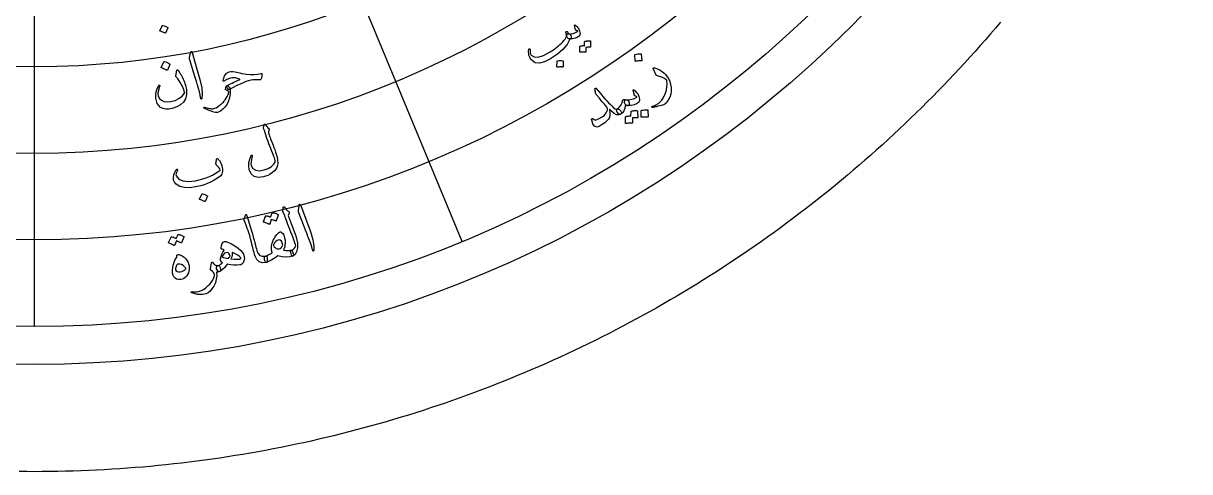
# Model space of a CAD drawing. Header units: millimetres. Extents: x -65 to 65, y -65 to 84.
# Drawn here: x -0.6 to 59.5, y -65 to -41.9 of the extents above; entities that cross this region are included whole.
import ezdxf

# ---------------------------------------------------------------- set-up
doc = ezdxf.new("R2010")
doc.units = ezdxf.units.MM
for name, color, linetype in [('CUT_OUTER', 1, 'Continuous'), ('ENGRAVE', 7, 'Continuous'), ('ENGRAVE_FINE', 8, 'Continuous'), ('GUIDE', 3, 'Continuous'), ('TEXT', 5, 'Continuous')]:
    doc.layers.add(name, color=color, linetype=linetype)

msp = doc.modelspace()

# ---------------------------------------------------------------- linework, layer by layer
at = {"layer": 'CUT_OUTER'}
msp.add_lwpolyline([(49.7359, -41.8491), (49.4782, -42.1534), (49.2186, -42.4562), (48.9571, -42.7574), (48.6939, -43.057), (48.4288, -43.355), (48.1618, -43.6513), (47.8931, -43.946), (47.6225, -44.2391), (47.3502, -44.5304), (47.0761, -44.8201), (46.8002, -45.1081), (46.5225, -45.3945), (46.2431, -45.6791), (45.9619, -45.9619), (45.6791, -46.2431), (45.3945, -46.5225), (45.1081, -46.8002), (44.8201, -47.0761), (44.5304, -47.3502), (44.2391, -47.6225), (43.946, -47.8931), (43.6513, -48.1618), (43.355, -48.4288), (43.057, -48.6939), (42.7574, -48.9571), (42.4562, -49.2186), (42.1534, -49.4782), (41.8491, -49.7359), (41.5431, -49.9917), (41.2356, -50.2457), (40.9265, -50.4978), (40.6159, -50.7479), (40.3037, -50.9962), (39.9901, -51.2425), (39.6749, -51.4869), (39.3582, -51.7294), (39.0401, -51.9699), (38.7205, -52.2085), (38.3994, -52.4451), (38.0769, -52.6797), (37.7529, -52.9124), (37.4275, -53.143), (37.1007, -53.3717), (36.7726, -53.5983), (36.443, -53.8229), (36.1121, -54.0455), (35.7798, -54.2661), (35.4461, -54.4846), (35.1111, -54.7011), (34.7748, -54.9155), (34.4372, -55.1278), (34.0983, -55.3381), (33.7581, -55.5463), (33.4167, -55.7524), (33.074, -55.9564), (32.73, -56.1582), (32.3848, -56.358), (32.0384, -56.5557), (31.6908, -56.7512), (31.3419, -56.9446), (30.9919, -57.1358), (30.6408, -57.3249), (30.2885, -57.5118), (29.935, -57.6966), (29.5804, -57.8792), (29.2247, -58.0596), (28.8679, -58.2378), (28.5101, -58.4138), (28.1511, -58.5877), (27.7911, -58.7593), (27.43, -58.9287), (27.0679, -59.0959), (26.7048, -59.2609), (26.3407, -59.4236), (25.9756, -59.5841), (25.6095, -59.7424), (25.2424, -59.8984), (24.8744, -60.0522), (24.5055, -60.2037), (24.1356, -60.3529), (23.7648, -60.4999), (23.3932, -60.6445), (23.0206, -60.7869), (22.6472, -60.927), (22.2729, -61.0648), (21.8978, -61.2004), (21.5219, -61.3336), (21.1452, -61.4645), (20.7676, -61.5931), (20.3893, -61.7193), (20.0102, -61.8433), (19.6304, -61.9649), (19.2498, -62.0842), (18.8685, -62.2011), (18.4865, -62.3157), (18.1038, -62.428), (17.7204, -62.5379), (17.3363, -62.6454), (16.9516, -62.7506), (16.5663, -62.8535), (16.1803, -62.9539), (15.7937, -63.052), (15.4065, -63.1478), (15.0188, -63.2411), (14.6305, -63.3321), (14.2416, -63.4206), (13.8522, -63.5068), (13.4622, -63.5906), (13.0718, -63.672), (12.6809, -63.751), (12.2895, -63.8277), (11.8976, -63.9019), (11.5053, -63.9737), (11.1125, -64.043), (10.7194, -64.11), (10.3258, -64.1746), (9.9318, -64.2367), (9.5375, -64.2965), (9.1428, -64.3538), (8.7477, -64.4087), (8.3524, -64.4611), (7.9567, -64.5112), (7.5607, -64.5588), (7.1644, -64.604), (6.7679, -64.6467), (6.3711, -64.687), (5.9741, -64.7249), (5.5768, -64.7603), (5.1794, -64.7933), (4.7817, -64.8239), (4.3839, -64.852), (3.9858, -64.8777), (3.5877, -64.9009), (3.1894, -64.9217), (2.791, -64.9401), (2.3925, -64.956), (1.9939, -64.9694), (1.5952, -64.9804), (1.1964, -64.989), (0.7976, -64.9951), (0.3988, -64.9988), (0, -65), (-0.3988, -64.9988), (-0.7976, -64.9951)], dxfattribs=at)
at = {"layer": 'ENGRAVE'}
for radius in [57.525, 48.6086]:
    msp.add_circle((0, 0), radius, dxfattribs=at)
at = {"layer": 'ENGRAVE_FINE'}
for points in [[(18.6017, -44.9085), (15.1896, -36.6709)], [(0, -48.6086), (0, -39.6922)], [(22.0139, -53.1462), (18.6017, -44.9085)], [(0, -57.525), (0, -48.6086)]]:
    msp.add_lwpolyline(points, dxfattribs=at)
for radius in [53.0668, 44.1504]:
    msp.add_circle((0, 0), radius, dxfattribs=at)
at = {"layer": 'GUIDE'}
msp.add_circle((0, 0), 59.475, dxfattribs=at)
at = {"layer": 'TEXT'}
for points in [[(6.5759, -42.0338), (6.5793, -42.0292), (6.5847, -42.0259), (6.5919, -42.0239), (6.601, -42.0233), (6.6684, -42.0384), (6.7331, -42.0594), (6.7951, -42.0866), (6.8543, -42.1198), (6.8605, -42.1253), (6.8638, -42.1313), (6.8642, -42.1378), (6.8618, -42.1447), (6.7463, -42.4113), (6.7415, -42.418), (6.7343, -42.4205), (6.7248, -42.419), (6.7129, -42.4133), (6.7026, -42.4084), (6.6865, -42.4012), (6.6645, -42.3916), (6.6367, -42.3797), (6.6027, -42.3654), (6.562, -42.3489), (6.5147, -42.3301), (6.4608, -42.3091), (6.4535, -42.3053), (6.4495, -42.301), (6.4487, -42.2962), (6.4513, -42.291)], [(27.538, -42.7164), (27.4903, -42.7076), (27.4524, -42.6825), (27.4243, -42.6409), (27.4059, -42.5831), (27.4061, -42.5204), (27.4151, -42.4766), (27.4328, -42.4515), (27.4593, -42.4452), (27.6045, -42.4462), (27.7369, -42.4269), (27.8564, -42.3874), (27.9627, -42.3277), (27.9658, -42.3247), (27.967, -42.321), (27.9663, -42.3167), (27.9637, -42.3116), (27.9553, -42.3044), (27.9389, -42.2962), (27.9146, -42.2869), (27.8823, -42.2766), (27.8745, -42.2721), (27.868, -42.2667), (27.8629, -42.2604), (27.8592, -42.2532), (27.8013, -42.0251), (27.7997, -42.016), (27.8, -42.0085), (27.8024, -42.0026), (27.8068, -41.9983), (27.8124, -41.9958), (27.8184, -41.9954), (27.8249, -41.9972), (27.8318, -42.001), (27.8919, -42.0479), (27.9437, -42.0998), (27.9873, -42.1566), (28.0225, -42.2185), (28.0582, -42.3009), (28.08, -42.3727), (28.0879, -42.4339), (28.0818, -42.4845), (28.0727, -42.5161), (28.0622, -42.5419), (28.0502, -42.5619), (28.0368, -42.576), (27.9469, -42.6379), (27.8337, -42.6821), (27.6973, -42.7083), (27.538, -42.7164)], [(27.4798, -42.4472), (27.4833, -42.4468), (27.4867, -42.4466), (27.4898, -42.4465), (27.4928, -42.4465), (27.4959, -42.4466), (27.4994, -42.447), (27.5033, -42.4476), (27.5076, -42.4484), (27.5461, -42.4599), (27.5784, -42.4908), (27.6045, -42.541), (27.6244, -42.6107), (27.6307, -42.6567), (27.6282, -42.6898), (27.6168, -42.7099), (27.5964, -42.7171), (27.5848, -42.7186), (27.5761, -42.7215), (27.5703, -42.726), (27.5674, -42.732), (27.4207, -42.9978), (27.2051, -43.255), (26.9203, -43.5024), (26.5664, -43.7387), (26.257, -43.8914), (25.9946, -43.9575), (25.7801, -43.938), (25.614, -43.8337), (25.5605, -43.7698), (25.5165, -43.7004), (25.4819, -43.6255), (25.4566, -43.5451), (25.442, -43.4695), (25.4355, -43.396), (25.4373, -43.3247), (25.4472, -43.2556), (25.4508, -43.2456), (25.456, -43.2374), (25.4627, -43.2311), (25.471, -43.2266), (25.4806, -43.2254), (25.4894, -43.2261), (25.4974, -43.2286), (25.5046, -43.233), (25.5098, -43.2383), (25.5135, -43.2465), (25.5155, -43.2574), (25.5159, -43.2712), (25.5105, -43.3538), (25.5181, -43.4269), (25.5386, -43.4905), (25.5722, -43.5446), (25.7193, -43.6431), (25.9316, -43.6503), (26.209, -43.5652), (26.5502, -43.3864), (26.6394, -43.3298), (26.7265, -43.2704), (26.8117, -43.2082), (26.8948, -43.1433), (26.9754, -43.0758), (27.0529, -43.0062), (27.1274, -42.9346), (27.1987, -42.8608), (27.2656, -42.7858), (27.3176, -42.7201), (27.3549, -42.6637), (27.3774, -42.6167), (27.384, -42.5953), (27.3876, -42.5719), (27.3882, -42.5466), (27.3859, -42.5193), (27.3814, -42.4901), (27.3754, -42.459), (27.3679, -42.426), (27.359, -42.3911), (27.357, -42.3799), (27.358, -42.3687), (27.3618, -42.3576), (27.3686, -42.3465), (27.3774, -42.3372), (27.3876, -42.3314), (27.399, -42.329), (27.4117, -42.3301), (27.4244, -42.3349), (27.4357, -42.3434), (27.4456, -42.3557), (27.4541, -42.3718)], [(28.3242, -42.8572), (28.3254, -42.8516), (28.3289, -42.8464), (28.3346, -42.8416), (28.3426, -42.8373), (28.3761, -42.8294), (28.4094, -42.823), (28.4426, -42.8181), (28.4755, -42.8149), (28.5086, -42.8132), (28.542, -42.8131), (28.5759, -42.8148), (28.6101, -42.8181), (28.6181, -42.8207), (28.6239, -42.8253), (28.6275, -42.8319), (28.629, -42.8403), (28.6328, -43.132), (28.6309, -43.137), (28.6256, -43.1406), (28.6167, -43.1426), (28.6044, -43.1431), (28.5951, -43.1421), (28.5807, -43.1418), (28.5614, -43.1422), (28.5371, -43.1432), (28.5074, -43.1448), (28.4722, -43.147), (28.4314, -43.1496), (28.385, -43.1528), (28.3842, -43.3807), (28.3825, -43.3887), (28.3771, -43.394), (28.3678, -43.3964), (28.3547, -43.3961), (28.3434, -43.3958), (28.3258, -43.3958), (28.3019, -43.3959), (28.2718, -43.3963), (28.2351, -43.3972), (28.1914, -43.3987), (28.1408, -43.4008), (28.0832, -43.4036), (28.0763, -43.4023), (28.0717, -43.3995), (28.0696, -43.3951), (28.0699, -43.3891), (28.0774, -43.1039), (28.0786, -43.0983), (28.0821, -43.0931), (28.0879, -43.0884), (28.0959, -43.0842), (28.1237, -43.0765), (28.1517, -43.0704), (28.1797, -43.0659), (28.2078, -43.063), (28.2359, -43.0616), (28.2638, -43.0614), (28.2916, -43.0625), (28.3193, -43.0649)], [(8.0285, -43.444), (8.0491, -43.3721), (8.0711, -43.344), (8.0946, -43.3599), (8.1197, -43.4197), (8.3633, -44.2774), (8.5128, -44.8037), (8.605, -45.2293), (8.6387, -45.5545), (8.6133, -45.7792), (8.6046, -45.7988), (8.5957, -45.8101), (8.5867, -45.8132), (8.5776, -45.808), (8.5693, -45.7987), (8.5622, -45.786), (8.5564, -45.7698), (8.5518, -45.7502), (8.5229, -45.5959), (8.4852, -45.4336), (8.4386, -45.2632), (8.3832, -45.0848), (8.3697, -45.038), (8.3318, -44.9119), (8.2698, -44.7064), (8.1838, -44.4215), (7.9889, -43.7903), (7.9809, -43.7563), (7.9769, -43.7243), (7.9768, -43.6944), (7.9806, -43.6666)], [(26.9118, -43.8638), (26.9132, -43.8582), (26.9168, -43.8531), (26.9227, -43.8486), (26.9308, -43.8445), (26.9986, -43.8326), (27.0662, -43.8274), (27.1336, -43.8288), (27.2009, -43.8368), (27.2087, -43.8396), (27.214, -43.8439), (27.2169, -43.8497), (27.2173, -43.857), (27.2139, -44.147), (27.212, -44.155), (27.2064, -44.1601), (27.197, -44.1623), (27.1839, -44.1616), (27.1726, -44.161), (27.155, -44.1605), (27.1312, -44.16), (27.101, -44.1596), (27.0643, -44.1595), (27.0206, -44.1598), (26.9699, -44.1606), (26.9123, -44.1618), (26.9041, -44.1611), (26.8988, -44.1587), (26.8963, -44.1546), (26.8966, -44.1487)], [(30.9058, -43.5304), (30.9067, -43.5241), (30.9102, -43.5183), (30.9161, -43.513), (30.9246, -43.5081), (30.997, -43.4916), (31.0699, -43.4825), (31.1432, -43.4807), (31.2171, -43.4862), (31.2258, -43.4889), (31.232, -43.4934), (31.2357, -43.4996), (31.2369, -43.5077), (31.2616, -43.8287), (31.2603, -43.8377), (31.2547, -43.8436), (31.2448, -43.8466), (31.2305, -43.8464), (31.2181, -43.8463), (31.199, -43.8466), (31.173, -43.8473), (31.1402, -43.8484), (31.1003, -43.85), (31.0529, -43.8526), (30.9979, -43.8559), (30.9355, -43.8601), (30.9265, -43.8598), (30.9205, -43.8574), (30.9174, -43.8529), (30.9171, -43.8464)], [(7.3881, -44.3293), (7.4274, -44.3847), (7.4665, -44.4429), (7.5052, -44.5039), (7.5435, -44.5678), (7.5811, -44.6349), (7.6177, -44.7059), (7.6532, -44.7807), (7.6876, -44.8594), (7.7191, -44.9382), (7.7466, -45.017), (7.77, -45.0958), (7.7893, -45.1747), (7.8045, -45.2538), (7.8157, -45.3333), (7.8228, -45.4133), (7.8258, -45.4938), (7.8225, -45.5794), (7.8118, -45.6599), (7.7935, -45.7351), (7.7678, -45.8052), (7.6676, -45.9716), (7.5213, -46.1098), (7.329, -46.2194), (7.0908, -46.2999), (6.9143, -46.3309), (6.7555, -46.3308), (6.6148, -46.2996), (6.4925, -46.2375), (6.3949, -46.1492), (6.3213, -46.04), (6.2714, -45.9101), (6.2451, -45.7596), (6.2437, -45.5966), (6.2658, -45.4367), (6.3113, -45.2799), (6.38, -45.1262), (6.3917, -45.108), (6.404, -45.0971), (6.4169, -45.0935), (6.4303, -45.097), (6.4437, -45.1066), (6.4493, -45.1218), (6.4471, -45.1427), (6.437, -45.1693), (6.3738, -45.3597), (6.3523, -45.5262), (6.3731, -45.669), (6.4367, -45.7879), (6.5352, -45.8765), (6.6648, -45.9311), (6.8254, -45.9514), (7.0168, -45.9373), (7.2417, -45.8796), (7.4354, -45.7878), (7.5975, -45.6623), (7.7277, -45.5033), (7.73, -45.498), (7.7311, -45.4907), (7.7309, -45.4813), (7.7294, -45.4699), (7.709, -45.3812), (7.6724, -45.2801), (7.6194, -45.1667), (7.5505, -45.0407), (7.513, -44.9777), (7.4773, -44.9192), (7.4433, -44.8653), (7.411, -44.8159), (7.3803, -44.7713), (7.3509, -44.7317), (7.3228, -44.6972), (7.296, -44.6677), (7.2831, -44.6521), (7.2748, -44.6372), (7.2711, -44.6229), (7.272, -44.6092), (7.3338, -44.3273), (7.3411, -44.3102), (7.3526, -44.3049), (7.3682, -44.3112), (7.3881, -44.3293)], [(6.6587, -43.8949), (6.6624, -43.8898), (6.668, -43.8862), (6.6757, -43.8841), (6.6853, -43.8835), (6.757, -43.9014), (6.8258, -43.9261), (6.8917, -43.9575), (6.9548, -43.9958), (6.9614, -44.0021), (6.9649, -44.0088), (6.9654, -44.0161), (6.9628, -44.0238), (6.8416, -44.3216), (6.8364, -44.329), (6.8288, -44.3318), (6.8187, -44.3299), (6.806, -44.3234), (6.7951, -44.3177), (6.7779, -44.3093), (6.7546, -44.2982), (6.725, -44.2844), (6.6887, -44.2679), (6.6455, -44.2488), (6.5951, -44.227), (6.5378, -44.2025), (6.53, -44.1982), (6.5258, -44.1933), (6.525, -44.1879), (6.5277, -44.1821)], [(11.7066, -44.5181), (11.7058, -44.5537), (11.7036, -44.5891), (11.7, -44.6245), (11.6949, -44.6598), (11.688, -44.6948), (11.6792, -44.7295), (11.6683, -44.7637), (11.6554, -44.7974), (11.6497, -44.8081), (11.6411, -44.8152), (11.6298, -44.8188), (11.6157, -44.819), (11.5849, -44.8174), (11.55, -44.8163), (11.511, -44.8158), (11.4679, -44.8159), (11.4208, -44.8169), (11.3699, -44.8194), (11.3151, -44.8232), (11.2565, -44.8284), (11.1425, -44.8437), (11.0181, -44.8726), (10.8831, -44.9149), (10.7374, -44.9704), (10.5806, -45.039), (10.4122, -45.1203), (10.232, -45.2142), (10.0398, -45.3206), (10.0213, -45.3263), (9.9979, -45.3178), (9.9695, -45.2951), (9.9361, -45.2581), (9.9066, -45.2198), (9.8857, -45.1903), (9.8732, -45.1696), (9.8692, -45.1578), (9.8715, -45.1489), (9.875, -45.1417), (9.8799, -45.136), (9.8859, -45.1318), (9.9871, -45.0793), (10.0831, -45.0302), (10.1739, -44.9845), (10.2596, -44.9424), (10.3403, -44.9043), (10.4161, -44.8706), (10.487, -44.8414), (10.5532, -44.8167), (10.5662, -44.8104), (10.5706, -44.8033), (10.5664, -44.7954), (10.5536, -44.7868), (10.4987, -44.7647), (10.4459, -44.7465), (10.3952, -44.7321), (10.3466, -44.7216), (10.3, -44.7151), (10.2549, -44.7125), (10.2115, -44.714), (10.1697, -44.7194), (10.0828, -44.7412), (9.9825, -44.7774), (9.8685, -44.8279), (9.7408, -44.8927), (9.7363, -44.8965), (9.7318, -44.8984), (9.7274, -44.8984), (9.7231, -44.8966), (9.7194, -44.8934), (9.7169, -44.8895), (9.7157, -44.8849), (9.7157, -44.8796), (9.7348, -44.7735), (9.7567, -44.6853), (9.7815, -44.6149), (9.8091, -44.5625), (9.8444, -44.5217), (9.8911, -44.4831), (9.9492, -44.4465), (10.0187, -44.4118), (10.1029, -44.3883), (10.2052, -44.3851), (10.3256, -44.4022), (10.4643, -44.4392), (10.5668, -44.4692), (10.6739, -44.4946), (10.7858, -44.5154), (10.9023, -44.5316), (11.1144, -44.5461), (11.3114, -44.5444), (11.4929, -44.5267), (11.6587, -44.4932), (11.6802, -44.4899), (11.6953, -44.493), (11.7041, -44.5024), (11.7066, -44.5181)], [(31.8571, -44.2357), (31.8549, -44.2292), (31.8539, -44.2235), (31.854, -44.2187), (31.8553, -44.2147), (31.863, -44.208), (31.8756, -44.2045), (31.8933, -44.204), (31.916, -44.2066), (32.0154, -44.2318), (32.1148, -44.2719), (32.2141, -44.3272), (32.3134, -44.3975), (32.4111, -44.4799), (32.4982, -44.5678), (32.5747, -44.6611), (32.6406, -44.76), (32.7064, -44.9054), (32.7511, -45.0583), (32.7747, -45.2186), (32.777, -45.3864), (32.7558, -45.555), (32.707, -45.7145), (32.6306, -45.865), (32.5266, -46.0063), (32.4955, -46.0396), (32.4604, -46.0674), (32.4214, -46.0896), (32.3785, -46.1062), (32.2741, -46.1366), (32.1794, -46.1631), (32.0942, -46.1858), (32.0187, -46.2047), (31.9531, -46.2197), (31.8974, -46.2308), (31.8518, -46.2379), (31.8161, -46.2411), (31.8077, -46.2403), (31.8008, -46.2385), (31.7954, -46.2356), (31.7916, -46.2316), (31.7882, -46.2254), (31.7862, -46.2188), (31.7856, -46.2118), (31.7864, -46.2044), (31.7891, -46.1973), (31.7942, -46.1913), (31.8018, -46.1864), (31.8118, -46.1825), (31.8735, -46.1602), (31.9312, -46.137), (31.9849, -46.1128), (32.0347, -46.0878), (32.0809, -46.0616), (32.1238, -46.034), (32.1635, -46.005), (32.2, -45.9747), (32.2344, -45.9416), (32.2679, -45.9043), (32.3004, -45.863), (32.332, -45.8176), (32.3625, -45.7679), (32.3918, -45.7137), (32.4198, -45.6551), (32.4466, -45.592), (32.5127, -45.4029), (32.5531, -45.2194), (32.5679, -45.0417), (32.5575, -44.8697), (32.5554, -44.8567), (32.55, -44.8438), (32.5413, -44.8311), (32.5293, -44.8185), (32.4385, -44.7587), (32.3235, -44.7025), (32.1843, -44.6496), (32.021, -44.5999), (32.0123, -44.5956), (32.0056, -44.5909), (32.0009, -44.5859), (31.9982, -44.5806)], [(9.872, -45.1534), (9.8811, -45.1373), (9.8947, -45.129), (9.9127, -45.1285), (9.9353, -45.1358), (9.963, -45.1499), (9.9882, -45.1678), (10.0109, -45.1894), (10.0313, -45.2148), (10.048, -45.2415), (10.0605, -45.2705), (10.0689, -45.3019), (10.0731, -45.3355), (10.0709, -45.5357), (10.0442, -45.7251), (9.9928, -45.9035), (9.9165, -46.0709), (9.8185, -46.219), (9.7022, -46.3396), (9.5676, -46.4326), (9.415, -46.4977), (9.3737, -46.5026), (9.3146, -46.4967), (9.2376, -46.4799), (9.1428, -46.4523), (9.092, -46.4357), (9.041, -46.4177), (8.9897, -46.3984), (8.9382, -46.3777), (8.8866, -46.356), (8.835, -46.3338), (8.7834, -46.3111), (8.7317, -46.2879), (8.7216, -46.2818), (8.7157, -46.2734), (8.7142, -46.2629), (8.717, -46.2501), (8.7231, -46.2386), (8.7315, -46.2317), (8.7422, -46.2295), (8.7551, -46.2319), (8.8273, -46.253), (8.8954, -46.2706), (8.9593, -46.2848), (9.019, -46.2956), (9.0751, -46.3028), (9.1279, -46.3065), (9.1774, -46.3067), (9.2236, -46.3033), (9.2804, -46.2871), (9.3478, -46.2552), (9.4258, -46.2078), (9.5141, -46.1445), (9.5606, -46.1087), (9.6045, -46.0726), (9.646, -46.0363), (9.685, -45.9997), (9.7215, -45.9628), (9.7554, -45.9251), (9.7868, -45.8868), (9.8156, -45.8479), (9.8697, -45.7645), (9.9184, -45.6719), (9.9615, -45.5702), (9.9991, -45.4595), (9.9964, -45.4269), (9.9693, -45.3965), (9.9178, -45.3681), (9.842, -45.3417), (9.832, -45.3379), (9.8259, -45.3322), (9.8236, -45.3249), (9.8251, -45.3157)], [(30.0174, -46.3225), (30.0465, -46.3187), (30.075, -46.324), (30.1028, -46.3384), (30.13, -46.3618), (30.1587, -46.3939), (30.1823, -46.4272), (30.2007, -46.4617), (30.2138, -46.4975), (30.2205, -46.5309), (30.2196, -46.5585), (30.211, -46.5803), (30.1948, -46.5962), (30.0863, -46.6305), (29.9687, -46.616), (29.8424, -46.5525), (29.7074, -46.4402), (29.6861, -46.4195), (29.6676, -46.4016), (29.652, -46.3865), (29.6392, -46.3741), (29.6293, -46.3645), (29.6222, -46.3576), (29.6179, -46.3534), (29.6165, -46.3521), (29.6062, -46.346), (29.6, -46.3465), (29.598, -46.3534), (29.6001, -46.3668), (29.6227, -46.5174), (29.6228, -46.6467), (29.6005, -46.7547), (29.5557, -46.8414), (29.4726, -46.9387), (29.3636, -47.0347), (29.2288, -47.1293), (29.0682, -47.2221), (28.9428, -47.2547), (28.8374, -47.2116), (28.752, -47.0932), (28.6862, -46.8995), (28.6824, -46.8737), (28.6838, -46.8521), (28.6904, -46.8348), (28.7023, -46.8216), (28.7175, -46.8142), (28.7338, -46.814), (28.7514, -46.821), (28.7703, -46.8352), (28.8105, -46.8655), (28.8483, -46.884), (28.8837, -46.8907), (28.9166, -46.8856), (29.0769, -46.8173), (29.2172, -46.7331), (29.3374, -46.6331), (29.4374, -46.5175), (29.4732, -46.4556), (29.4931, -46.3899), (29.497, -46.3203), (29.4849, -46.2469), (29.4659, -46.2206), (29.4177, -46.1618), (29.3404, -46.0707), (29.2339, -45.947), (29.1775, -45.8805), (29.1267, -45.8203), (29.0816, -45.7664), (29.0421, -45.7189), (29.0084, -45.6783), (28.9803, -45.645), (28.958, -45.619), (28.9415, -45.6004), (28.9185, -45.5704), (28.9013, -45.5422), (28.89, -45.5156), (28.8845, -45.4906), (28.8801, -45.4581), (28.8761, -45.4278), (28.8725, -45.3996), (28.8691, -45.3737), (28.8659, -45.3501), (28.8627, -45.3289), (28.8595, -45.3102), (28.8562, -45.2939), (28.8547, -45.28), (28.857, -45.2687), (28.8629, -45.2598), (28.8725, -45.2534), (28.8858, -45.2508), (28.898, -45.2522), (28.909, -45.2575), (28.9189, -45.2668), (29.037, -45.4113), (29.1505, -45.5472), (29.2595, -45.6745), (29.3639, -45.793), (29.4635, -45.9031), (29.5581, -46.0048), (29.6478, -46.0981), (29.7324, -46.183), (29.8175, -46.2584), (29.8933, -46.3067), (29.96, -46.3281), (30.0174, -46.3225)], [(30.5328, -46.1496), (30.479, -46.1404), (30.4361, -46.1126), (30.4038, -46.0663), (30.3824, -46.0015), (30.3818, -45.9309), (30.3913, -45.8815), (30.4109, -45.853), (30.4406, -45.8455), (30.604, -45.8448), (30.7527, -45.8213), (30.8866, -45.7752), (31.0054, -45.7065), (31.0088, -45.7031), (31.0101, -45.6989), (31.0093, -45.694), (31.0063, -45.6884), (30.9967, -45.6804), (30.9782, -45.6713), (30.9507, -45.6613), (30.9142, -45.6501), (30.9054, -45.6451), (30.8981, -45.6392), (30.8922, -45.6322), (30.8879, -45.6242), (30.8197, -45.3683), (30.8177, -45.3581), (30.818, -45.3497), (30.8206, -45.343), (30.8254, -45.3381), (30.8317, -45.3352), (30.8385, -45.3347), (30.8458, -45.3366), (30.8536, -45.3408), (30.9219, -45.3928), (30.9809, -45.4504), (31.0307, -45.5137), (31.0712, -45.5829), (31.1125, -45.6751), (31.138, -45.7555), (31.1477, -45.8243), (31.1416, -45.8813), (31.1318, -45.917), (31.1202, -45.9461), (31.107, -45.9687), (31.0922, -45.9848), (30.9918, -46.0557), (30.865, -46.107), (30.712, -46.1384), (30.5328, -46.1496)], [(30.6166, -45.9853), (30.6188, -46.057), (30.6089, -46.109), (30.587, -46.1412), (30.553, -46.1537), (30.5474, -46.1539), (30.5388, -46.1538), (30.5272, -46.1532), (30.5126, -46.1522), (30.4945, -46.1509), (30.4726, -46.1498), (30.447, -46.1486), (30.4176, -46.1476), (30.3854, -46.2999), (30.3375, -46.4255), (30.2739, -46.5243), (30.1948, -46.5962), (30.16, -46.6069), (30.12, -46.5971), (30.0751, -46.5668), (30.0252, -46.516), (29.986, -46.4591), (29.9713, -46.4074), (29.9812, -46.3608), (30.0155, -46.3194), (30.1255, -46.2158), (30.2062, -46.1098), (30.2574, -46.0016), (30.2792, -45.8915), (30.2857, -45.8658), (30.3006, -45.8481), (30.3241, -45.8383), (30.356, -45.8364), (30.3611, -45.8362), (30.3681, -45.8365), (30.3772, -45.8375), (30.3882, -45.839), (30.4013, -45.841), (30.4164, -45.8436), (30.4335, -45.8468), (30.4527, -45.8506), (30.5215, -45.8658), (30.5718, -45.8932), (30.6035, -45.9331), (30.6166, -45.9853)], [(30.7114, -46.453), (30.7128, -46.4467), (30.7166, -46.4408), (30.723, -46.4355), (30.732, -46.4307), (30.7695, -46.4218), (30.8069, -46.4147), (30.8441, -46.4093), (30.881, -46.4057), (30.9181, -46.4039), (30.9557, -46.4039), (30.9936, -46.4058), (31.032, -46.4095), (31.041, -46.4125), (31.0475, -46.4177), (31.0516, -46.4251), (31.0532, -46.4346), (31.0582, -46.7623), (31.0561, -46.768), (31.0502, -46.772), (31.0402, -46.7742), (31.0264, -46.7747), (31.0159, -46.7736), (30.9998, -46.7733), (30.9781, -46.7736), (30.9508, -46.7748), (30.9176, -46.7765), (30.878, -46.7789), (30.8323, -46.7818), (30.7803, -46.7852), (30.7798, -47.0413), (30.7779, -47.0504), (30.7718, -47.0563), (30.7614, -47.059), (30.7467, -47.0586), (30.734, -47.0582), (30.7143, -47.0581), (30.6875, -47.0583), (30.6537, -47.0587), (30.6125, -47.0596), (30.5635, -47.0612), (30.5067, -47.0635), (30.4421, -47.0664), (30.4343, -47.065), (30.4292, -47.0618), (30.4269, -47.0569), (30.4272, -47.0502), (30.435, -46.7297), (30.4364, -46.7234), (30.4403, -46.7176), (30.4468, -46.7123), (30.4557, -46.7075), (30.487, -46.6989), (30.5183, -46.6921), (30.5497, -46.6872), (30.5812, -46.684), (30.6127, -46.6824), (30.6441, -46.6823), (30.6753, -46.6836), (30.7064, -46.6864)], [(31.2397, -46.4142), (31.241, -46.4079), (31.2449, -46.402), (31.2513, -46.3966), (31.2602, -46.3917), (31.3357, -46.3751), (31.4114, -46.3661), (31.4872, -46.3645), (31.5631, -46.3704), (31.572, -46.3731), (31.5782, -46.3776), (31.5817, -46.384), (31.5825, -46.3922), (31.5926, -46.7182), (31.5909, -46.7273), (31.5848, -46.7333), (31.5744, -46.7363), (31.5597, -46.7361), (31.5469, -46.736), (31.5272, -46.7362), (31.5003, -46.7368), (31.4665, -46.7378), (31.4252, -46.7393), (31.3761, -46.7417), (31.3192, -46.745), (31.2546, -46.749), (31.2454, -46.7486), (31.2393, -46.7462), (31.2362, -46.7416), (31.2363, -46.7351)], [(11.8154, -47.1361), (11.8183, -47.1252), (11.8233, -47.1166), (11.8306, -47.1105), (11.84, -47.1066), (11.8503, -47.1059), (11.8599, -47.1091), (11.8689, -47.1162), (11.8772, -47.1272), (11.9234, -47.1917), (11.969, -47.246), (12.0142, -47.29), (12.0588, -47.3237), (12.0727, -47.3364), (12.08, -47.3532), (12.0807, -47.3743), (12.0748, -47.3994), (12.0702, -47.4121), (12.0658, -47.4242), (12.0617, -47.4358), (12.0579, -47.447), (12.0543, -47.4574), (12.0509, -47.467), (12.0476, -47.4757), (12.0446, -47.4836), (12.0397, -47.4977), (12.0376, -47.5136), (12.0385, -47.5312), (12.0422, -47.5507), (12.0595, -47.6037), (12.0791, -47.6613), (12.1012, -47.7236), (12.1256, -47.7904), (12.1523, -47.8618), (12.181, -47.9379), (12.2118, -48.0187), (12.2445, -48.1042), (12.2786, -48.1891), (12.3099, -48.2691), (12.3386, -48.3442), (12.3647, -48.4143), (12.3883, -48.4796), (12.4097, -48.5404), (12.4289, -48.5964), (12.4459, -48.6479), (12.4896, -48.8019), (12.5145, -48.952), (12.5204, -49.0983), (12.507, -49.2407), (12.481, -49.3289), (12.4284, -49.4175), (12.3493, -49.5065), (12.2434, -49.5956), (12.1246, -49.6768), (12.0098, -49.7414), (11.8993, -49.7892), (11.7932, -49.8205), (11.5155, -49.8469), (11.2999, -49.791), (11.1469, -49.6534), (11.0564, -49.4347), (11.0322, -49.2621), (11.0394, -49.0861), (11.0775, -48.9068), (11.1463, -48.7241), (11.1521, -48.7131), (11.1592, -48.7055), (11.1675, -48.7013), (11.1769, -48.7006), (11.1875, -48.7021), (11.196, -48.7053), (11.2025, -48.7102), (11.2069, -48.7168), (11.2113, -48.7272), (11.2133, -48.7377), (11.2129, -48.7483), (11.21, -48.7591), (11.1706, -48.9158), (11.1483, -49.0466), (11.1434, -49.1516), (11.1562, -49.2306), (11.2469, -49.3866), (11.3877, -49.4776), (11.5785, -49.5034), (11.819, -49.4633), (12.0265, -49.389), (12.1943, -49.2917), (12.3221, -49.1717), (12.41, -49.0293), (12.3937, -48.9754), (12.3734, -48.9127), (12.349, -48.8413), (12.3205, -48.7612), (12.2878, -48.6722), (12.2506, -48.5741), (12.2088, -48.467), (12.1626, -48.3509), (12.1164, -48.2307), (12.0715, -48.1122), (12.028, -47.9954), (11.9857, -47.8805), (11.945, -47.7672), (11.906, -47.6555), (11.8686, -47.5455), (11.8329, -47.4372), (11.7943, -47.3339), (11.7918, -47.3217), (11.7907, -47.3099), (11.7909, -47.2987), (11.7924, -47.2879)], [(9.4345, -48.8907), (9.4607, -48.9134), (9.4856, -48.9391), (9.5094, -48.9679), (9.5319, -48.9998), (9.5532, -49.0347), (9.5733, -49.0722), (9.592, -49.1124), (9.6095, -49.1554), (9.6384, -49.2429), (9.6586, -49.3312), (9.6699, -49.4205), (9.6724, -49.5107), (9.6654, -49.5929), (9.6491, -49.6613), (9.6234, -49.7159), (9.5884, -49.7567), (9.4703, -49.8509), (9.3423, -49.9387), (9.2046, -50.0202), (9.0571, -50.0952), (8.8998, -50.1632), (8.7326, -50.2239), (8.5557, -50.277), (8.3691, -50.3224), (8.0141, -50.3765), (7.7154, -50.373), (7.4739, -50.313), (7.2899, -50.1971), (7.2072, -50.0974), (7.1595, -49.984), (7.1466, -49.8571), (7.1682, -49.7167), (7.1778, -49.6857), (7.1895, -49.6538), (7.2033, -49.621), (7.2191, -49.5873), (7.237, -49.5526), (7.257, -49.5171), (7.279, -49.4805), (7.3031, -49.4431), (7.3114, -49.4323), (7.3206, -49.4251), (7.3307, -49.4213), (7.3418, -49.4211), (7.3495, -49.4228), (7.3564, -49.4271), (7.3625, -49.4339), (7.3677, -49.4433), (7.3709, -49.4524), (7.3712, -49.4615), (7.3688, -49.4706), (7.3634, -49.4798), (7.3412, -49.5162), (7.3218, -49.5535), (7.3054, -49.5915), (7.2918, -49.6304), (7.284, -49.6667), (7.2819, -49.701), (7.2856, -49.7332), (7.2951, -49.7634), (7.4213, -49.9289), (7.6281, -50.0271), (7.9153, -50.0569), (8.2822, -50.0169), (8.4807, -49.9757), (8.6682, -49.9265), (8.8444, -49.8693), (9.0094, -49.8042), (9.1633, -49.7314), (9.3062, -49.6509), (9.438, -49.5628), (9.5589, -49.4671), (9.5332, -49.4044), (9.4897, -49.3378), (9.4283, -49.2671), (9.3493, -49.1924), (9.3457, -49.1845), (9.3432, -49.169), (9.3417, -49.1459), (9.3411, -49.1153), (9.3419, -49.112), (9.3424, -49.1093), (9.3426, -49.107), (9.3425, -49.1052), (9.345, -49.0629), (9.3513, -49.015), (9.3613, -48.9614), (9.3751, -48.9022), (9.3827, -48.8835), (9.3951, -48.8754), (9.4124, -48.8778), (9.4345, -48.8907)], [(8.6162, -50.7056), (8.6195, -50.7009), (8.6248, -50.6976), (8.632, -50.6955), (8.641, -50.6948), (8.7083, -50.709), (8.7729, -50.7294), (8.8349, -50.7558), (8.8944, -50.7883), (8.9005, -50.7938), (8.9039, -50.7997), (8.9044, -50.8062), (8.902, -50.8132), (8.7909, -51.0809), (8.7861, -51.0877), (8.779, -51.0903), (8.7695, -51.0889), (8.7577, -51.0834), (8.7474, -51.0786), (8.7313, -51.0716), (8.7093, -51.0622), (8.6815, -51.0506), (8.6475, -51.0368), (8.6068, -51.0208), (8.5595, -51.0026), (8.5057, -50.9822), (8.4983, -50.9786), (8.4943, -50.9743), (8.4935, -50.9696), (8.496, -50.9643)], [(12.7826, -51.5717), (12.7913, -51.5087), (12.7979, -51.4587), (12.8023, -51.4219), (12.8045, -51.3983), (12.807, -51.3829), (12.8121, -51.3711), (12.82, -51.3629), (12.8305, -51.3581), (12.8436, -51.3572), (12.8556, -51.3612), (12.8667, -51.3701), (12.8767, -51.384), (12.9238, -51.4522), (12.9747, -51.5116), (13.0293, -51.5621), (13.0876, -51.6036), (13.1045, -51.6173), (13.113, -51.6355), (13.113, -51.6581), (13.1047, -51.6853), (13.057, -51.8132), (13.0744, -51.8607), (13.0917, -51.9072), (13.1087, -51.9529), (13.1255, -51.9978), (13.142, -52.0417), (13.1584, -52.0848), (13.1746, -52.1269), (13.1905, -52.1682), (13.3382, -52.5505), (13.4459, -52.8512), (13.5131, -53.0706), (13.5397, -53.2088), (13.5358, -53.4727), (13.4947, -53.6772), (13.4164, -53.8222), (13.301, -53.9075), (13.2975, -53.9083), (13.2939, -53.9092), (13.2903, -53.9101), (13.2868, -53.911), (13.2608, -53.8964), (13.2361, -53.8544), (13.2126, -53.7851), (13.1905, -53.6883), (13.1851, -53.6519), (13.1887, -53.6235), (13.2013, -53.6031), (13.2229, -53.5908), (13.3083, -53.5508), (13.375, -53.4998), (13.4229, -53.4381), (13.452, -53.3656), (13.4305, -53.2928), (13.404, -53.2104), (13.3726, -53.1186), (13.3362, -53.0173), (13.2953, -52.9068), (13.2502, -52.7876), (13.2009, -52.6596), (13.1473, -52.5229), (13.0959, -52.3882), (13.0494, -52.2672), (13.0077, -52.1599), (12.9709, -52.0664), (12.9394, -51.9865), (12.9135, -51.9201), (12.8933, -51.8672), (12.8788, -51.8279), (12.7949, -51.6359), (12.7889, -51.6164), (12.7849, -51.5992), (12.7827, -51.5843), (12.7826, -51.5717)], [(13.6166, -51.3203), (13.6318, -51.2469), (13.6517, -51.2172), (13.6765, -51.2313), (13.7062, -51.289), (14.0147, -52.1255), (14.2038, -52.639), (14.328, -53.0564), (14.3862, -53.378), (14.378, -53.604), (14.3709, -53.6242), (14.3629, -53.6362), (14.3542, -53.6399), (14.3447, -53.6354), (14.3357, -53.6268), (14.3277, -53.6146), (14.3207, -53.5989), (14.3146, -53.5797), (14.2741, -53.4281), (14.2241, -53.2691), (14.1647, -53.1028), (14.0959, -52.9292), (14.0788, -52.8835), (14.0314, -52.7607), (13.9538, -52.5605), (13.8461, -52.283), (13.6031, -51.6688), (13.5925, -51.6355), (13.586, -51.6039), (13.5837, -51.5741), (13.5854, -51.546)], [(10.8695, -51.7864), (10.8739, -51.7744), (10.8786, -51.766), (10.8836, -51.7612), (10.889, -51.7601), (10.8981, -51.7631), (10.9083, -51.7755), (10.9196, -51.7974), (10.9321, -51.8288), (11.0163, -52.0877), (11.0914, -52.3276), (11.1573, -52.5486), (11.2139, -52.7508), (11.2596, -52.9243), (11.3008, -53.0797), (11.3375, -53.2171), (11.3697, -53.3364), (11.3972, -53.4378), (11.4198, -53.5212), (11.4373, -53.5867), (11.4499, -53.6343), (11.5122, -53.7715), (11.6047, -53.8624), (11.7275, -53.9067), (11.8805, -53.9043), (11.9235, -53.9059), (11.9551, -53.9249), (11.9751, -53.9613), (11.9835, -54.0151), (11.9853, -54.1024), (11.9804, -54.1662), (11.9689, -54.2063), (11.9507, -54.2228), (11.7374, -54.2411), (11.5673, -54.1929), (11.4406, -54.0785), (11.3574, -53.8984), (11.3316, -53.8093), (11.3064, -53.7198), (11.2818, -53.63), (11.2578, -53.5398), (11.2343, -53.4492), (11.211, -53.3584), (11.1878, -53.2674), (11.1649, -53.176), (11.1214, -53.0017), (11.079, -52.8455), (11.0378, -52.7073), (10.9977, -52.5871), (10.956, -52.4724), (10.9103, -52.3504), (10.8604, -52.2211), (10.8064, -52.0846), (10.7979, -52.0598), (10.7937, -52.0364), (10.7939, -52.0144), (10.7983, -51.9938)], [(12.2342, -51.6785), (12.2375, -51.6731), (12.2428, -51.669), (12.2503, -51.6663), (12.2599, -51.665), (12.2966, -51.67), (12.3325, -51.6766), (12.3678, -51.6847), (12.4022, -51.6943), (12.4362, -51.7057), (12.4701, -51.719), (12.5037, -51.7342), (12.5371, -51.7513), (12.5442, -51.7573), (12.5484, -51.7644), (12.5498, -51.7727), (12.5482, -51.7822), (12.4479, -52.0896), (12.4443, -52.0942), (12.4376, -52.0958), (12.4279, -52.0944), (12.4153, -52.0899), (12.4062, -52.0852), (12.3918, -52.0792), (12.3721, -52.0719), (12.3471, -52.0633), (12.3166, -52.0532), (12.2802, -52.0414), (12.238, -52.028), (12.1901, -52.0128), (12.1077, -52.2516), (12.1031, -52.2594), (12.0957, -52.2627), (12.0855, -52.2616), (12.0724, -52.256), (12.061, -52.2512), (12.0433, -52.2441), (12.0191, -52.2348), (11.9885, -52.2233), (11.9511, -52.2095), (11.9064, -52.1937), (11.8545, -52.1758), (11.7954, -52.1558), (11.7888, -52.1517), (11.7852, -52.1469), (11.7847, -52.1415), (11.7871, -52.1353), (11.8967, -51.8391), (11.9, -51.8337), (11.9053, -51.8296), (11.9128, -51.827), (11.9225, -51.8257), (11.9534, -51.8287), (11.9837, -51.8334), (12.0137, -51.8399), (12.0431, -51.848), (12.072, -51.8577), (12.1003, -51.8687), (12.128, -51.8809), (12.1551, -51.8945)], [(7.3869, -52.7883), (7.3906, -52.7832), (7.3964, -52.7796), (7.4041, -52.7776), (7.4138, -52.7772), (7.45, -52.7856), (7.4853, -52.7955), (7.5197, -52.8068), (7.5533, -52.8196), (7.5862, -52.8341), (7.6187, -52.8505), (7.6509, -52.8688), (7.6827, -52.8889), (7.6892, -52.8955), (7.6927, -52.903), (7.6933, -52.9114), (7.6908, -52.9206), (7.5617, -53.2175), (7.5576, -53.2217), (7.5508, -53.2227), (7.5413, -53.2204), (7.5291, -53.2148), (7.5204, -53.2092), (7.5066, -53.2019), (7.4876, -53.1928), (7.4635, -53.1819), (7.4339, -53.169), (7.3987, -53.1539), (7.3578, -53.1366), (7.3113, -53.1171), (7.2065, -53.3472), (7.2012, -53.3545), (7.1935, -53.3572), (7.1834, -53.3551), (7.1708, -53.3483), (7.1599, -53.3425), (7.1428, -53.3338), (7.1196, -53.3223), (7.0901, -53.3079), (7.054, -53.2908), (7.0108, -53.2709), (6.9607, -53.2482), (6.9035, -53.2228), (6.8973, -53.2181), (6.8942, -53.213), (6.8941, -53.2076), (6.8972, -53.2017), (7.0345, -52.9168), (7.0383, -52.9117), (7.044, -52.9082), (7.0518, -52.9063), (7.0615, -52.9059), (7.0921, -52.9118), (7.122, -52.9193), (7.1513, -52.9285), (7.1799, -52.9393), (7.2079, -52.9517), (7.2351, -52.9652), (7.2617, -52.98), (7.2875, -52.996)], [(12.6417, -52.6543), (12.6468, -52.6532), (12.6514, -52.6525), (12.6557, -52.652), (12.6596, -52.6519), (12.6633, -52.6521), (12.6671, -52.6524), (12.6709, -52.653), (12.6748, -52.6538), (12.7205, -52.6766), (12.7616, -52.7121), (12.7979, -52.7604), (12.8296, -52.8215), (12.875, -52.9501), (12.9006, -53.0793), (12.9063, -53.2091), (12.892, -53.3396), (12.8861, -53.3709), (12.8792, -53.4023), (12.8714, -53.434), (12.8628, -53.4659), (12.8532, -53.4981), (12.8427, -53.5304), (12.8314, -53.5629), (12.8191, -53.5957), (12.8775, -53.6011), (12.9337, -53.605), (12.9876, -53.6072), (13.0394, -53.6078), (13.0888, -53.6066), (13.1359, -53.6033), (13.1806, -53.5981), (13.2229, -53.5908), (13.2402, -53.5924), (13.2567, -53.6058), (13.2723, -53.6311), (13.2872, -53.6682), (13.3166, -53.7643), (13.3287, -53.8362), (13.3236, -53.8839), (13.301, -53.9075), (13.1481, -53.9441), (12.9664, -53.9517), (12.7564, -53.93), (12.5185, -53.8788), (12.4544, -53.929), (12.3817, -53.981), (12.3004, -54.0349), (12.2104, -54.0906), (12.1197, -54.1435), (12.0461, -54.1831), (11.9898, -54.2096), (11.9507, -54.2228), (11.9294, -54.2224), (11.9088, -54.2116), (11.8887, -54.1905), (11.8691, -54.1591), (11.8603, -54.1406), (11.853, -54.1218), (11.8473, -54.1027), (11.8431, -54.0832), (11.8401, -54.0635), (11.8377, -54.0436), (11.836, -54.0235), (11.835, -54.0034), (11.8378, -53.9652), (11.8463, -53.9359), (11.8606, -53.9156), (11.8805, -53.9043), (11.9294, -53.8839), (11.9768, -53.863), (12.0228, -53.8418), (12.0672, -53.8201), (12.1105, -53.7979), (12.1532, -53.7752), (12.1953, -53.7518), (12.2368, -53.7279), (12.2121, -53.6501), (12.1982, -53.5666), (12.1951, -53.4774), (12.2026, -53.3825), (12.2171, -53.3042), (12.2369, -53.2269), (12.2623, -53.1506), (12.2931, -53.0754), (12.3297, -53.0011), (12.3726, -52.9276), (12.4218, -52.8549), (12.4773, -52.7829), (12.5219, -52.7332), (12.5642, -52.6953), (12.6041, -52.6689), (12.6417, -52.6543)], [(9.6041, -53.502), (9.6253, -53.3537), (9.6615, -53.2449), (9.7129, -53.1757), (9.7796, -53.146), (9.8701, -53.1525), (9.9891, -53.1927), (10.1372, -53.2664), (10.3145, -53.3733), (10.4854, -53.4914), (10.6179, -53.602), (10.7117, -53.7053), (10.7665, -53.8015), (10.7973, -53.9152), (10.8031, -54.0261), (10.7835, -54.1342), (10.7386, -54.2394), (10.7063, -54.2855), (10.6669, -54.32), (10.6206, -54.3429), (10.5674, -54.3542), (10.4158, -54.3611), (10.258, -54.3572), (10.0943, -54.3425), (9.9246, -54.3169), (9.7907, -54.4781), (9.675, -54.5965), (9.5778, -54.6723), (9.4996, -54.7055), (9.4832, -54.7047), (9.4664, -54.6965), (9.4493, -54.6811), (9.4319, -54.6584), (9.3764, -54.5571), (9.36, -54.4777), (9.3825, -54.42), (9.4438, -54.3841), (9.5083, -54.3596), (9.5681, -54.3274), (9.6233, -54.2878), (9.6738, -54.2406), (9.6252, -54.2049), (9.5936, -54.1582), (9.5791, -54.1008), (9.5815, -54.0325), (9.606, -53.9129), (9.6456, -53.7993), (9.7002, -53.6916), (9.7698, -53.5899), (9.7448, -53.568), (9.7156, -53.5528), (9.6821, -53.5444), (9.6443, -53.5427), (9.6254, -53.5403), (9.6124, -53.5328), (9.6053, -53.52), (9.6041, -53.502)], [(12.5737, -53.0655), (12.4926, -53.0895), (12.4217, -53.1394), (12.3609, -53.2152), (12.31, -53.317), (12.3045, -53.348), (12.315, -53.3828), (12.3418, -53.4212), (12.3848, -53.4634), (12.4373, -53.5), (12.489, -53.5229), (12.5398, -53.5319), (12.5898, -53.5272), (12.6408, -53.5061), (12.6912, -53.4669), (12.741, -53.4096), (12.7901, -53.3343), (12.7567, -53.2175), (12.7095, -53.1337), (12.6485, -53.0831), (12.5737, -53.0655)], [(7.3319, -53.8458), (7.3604, -53.8275), (7.3944, -53.8199), (7.434, -53.8229), (7.4792, -53.8366), (7.5948, -53.8931), (7.6956, -53.9616), (7.7816, -54.0422), (7.8527, -54.1349), (7.9072, -54.2343), (7.9437, -54.3387), (7.9622, -54.4479), (7.9625, -54.5621), (7.9483, -54.6683), (7.921, -54.7649), (7.8806, -54.852), (7.8272, -54.9294), (7.7635, -54.9945), (7.6924, -55.0445), (7.6141, -55.0794), (7.5285, -55.0992), (7.4141, -55.1065), (7.3175, -55.0874), (7.2389, -55.042), (7.1782, -54.9705), (7.1356, -54.8794), (7.1108, -54.7719), (7.1037, -54.6479), (7.114, -54.5074), (7.1411, -54.3595), (7.1845, -54.2167), (7.2442, -54.0789), (7.3201, -53.9462), (7.3225, -53.9402), (7.3234, -53.9302), (7.3229, -53.9163), (7.3209, -53.8985), (7.3194, -53.8791), (7.3207, -53.8638), (7.3249, -53.8527), (7.3319, -53.8458)], [(9.9653, -54.0146), (10.0115, -53.9766), (10.0437, -53.9448), (10.0617, -53.9193), (10.0658, -53.9001), (10.0382, -53.82), (10.0042, -53.7623), (9.9639, -53.727), (9.9172, -53.7139), (9.8465, -53.7226), (9.7824, -53.7543), (9.7247, -53.8092), (9.6733, -53.8873), (9.6653, -53.9106), (9.6692, -53.9313), (9.6851, -53.9494), (9.713, -53.9648), (9.7541, -53.9786), (9.8099, -53.9915), (9.8803, -54.0035), (9.9653, -54.0146)], [(10.1842, -53.7082), (10.1774, -53.7058), (10.1729, -53.7067), (10.1709, -53.7107), (10.1714, -53.718), (10.1821, -53.7794), (10.1748, -53.8529), (10.1495, -53.9386), (10.106, -54.0364), (10.302, -54.0547), (10.4517, -54.0592), (10.5549, -54.0502), (10.6115, -54.0281), (10.6208, -54.0202), (10.626, -54.0123), (10.6269, -54.0042), (10.6237, -53.9961), (10.5568, -53.9194), (10.4612, -53.846), (10.337, -53.7757), (10.1842, -53.7082)], [(7.7797, -54.5701), (7.7921, -54.5491), (7.7906, -54.5246), (7.7754, -54.4966), (7.7463, -54.4651), (7.6501, -54.3863), (7.5602, -54.3339), (7.4764, -54.308), (7.3985, -54.3086), (7.3631, -54.32), (7.3321, -54.3441), (7.3055, -54.3808), (7.2833, -54.4302), (7.2671, -54.4824), (7.2587, -54.5276), (7.2581, -54.5659), (7.2652, -54.5971), (7.2982, -54.6519), (7.3471, -54.6876), (7.4119, -54.7043), (7.4926, -54.7017), (7.5797, -54.684), (7.6566, -54.6562), (7.7232, -54.6182), (7.7797, -54.5701)], [(9.0541, -54.5532), (9.1178, -54.2486), (9.1263, -54.2238), (9.1363, -54.2106), (9.1478, -54.2091), (9.1608, -54.2194), (9.1993, -54.2643), (9.2357, -54.3022), (9.27, -54.3331), (9.3023, -54.357), (9.3361, -54.3738), (9.3716, -54.3837), (9.4087, -54.387), (9.4474, -54.3835), (9.4869, -54.3868), (9.519, -54.4115), (9.5437, -54.4577), (9.5612, -54.5255), (9.5679, -54.5956), (9.5605, -54.6489), (9.5389, -54.6853), (9.5032, -54.7049), (9.4743, -54.7113), (9.4448, -54.7168), (9.4147, -54.7215), (9.3839, -54.7254), (9.379, -54.7277), (9.3749, -54.7325), (9.3718, -54.7399), (9.3695, -54.75), (9.3789, -54.9223), (9.3592, -55.0946), (9.31, -55.2667), (9.2312, -55.4386), (9.1363, -55.5923), (9.0391, -55.7098), (8.9401, -55.7911), (8.8392, -55.8363), (8.7412, -55.8593), (8.6504, -55.8741), (8.5669, -55.8808), (8.4907, -55.8794), (8.4528, -55.8751), (8.4122, -55.8693), (8.3688, -55.8621), (8.3225, -55.8534), (8.2737, -55.8428), (8.2224, -55.8298), (8.1687, -55.8143), (8.1125, -55.7964), (8.0986, -55.7925), (8.0877, -55.7872), (8.0799, -55.7805), (8.0752, -55.7725), (8.0712, -55.7614), (8.0704, -55.7522), (8.0726, -55.7447), (8.0779, -55.7392), (8.0851, -55.7338), (8.0936, -55.7305), (8.1033, -55.7293), (8.1142, -55.7302), (8.2335, -55.7361), (8.3438, -55.7311), (8.445, -55.7154), (8.537, -55.689), (8.6261, -55.6509), (8.7117, -55.6046), (8.7939, -55.5503), (8.8724, -55.4879), (8.9477, -55.4177), (9.0199, -55.3398), (9.089, -55.2542), (9.155, -55.161), (9.2022, -55.078), (9.2371, -54.9976), (9.2597, -54.9196), (9.2701, -54.8441), (9.255, -54.7952), (9.2185, -54.7425), (9.1604, -54.6861), (9.081, -54.6259), (9.0667, -54.6124), (9.0575, -54.5958), (9.0533, -54.5761), (9.0541, -54.5532)]]:
    msp.add_lwpolyline(points, close=True, dxfattribs=at)

doc.saveas('drawing.dxf')
